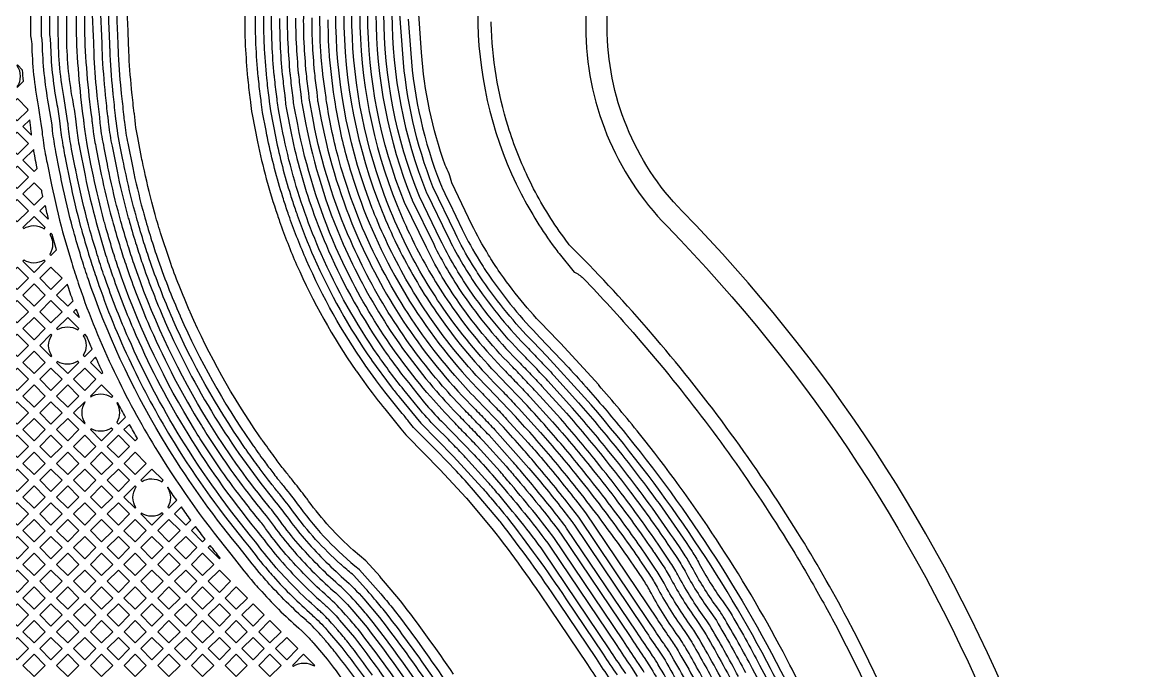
# Model space of a CAD drawing. Extents: x 726 to 4465, y 139 to 737.
# Drawn here: x 3905.2 to 3915.77, y 387.14 to 393.29 of the extents above; entities that cross this region are included whole.
import ezdxf

# ---------------------------------------------------------------- set-up
doc = ezdxf.new("R2010")
doc.units = 0
doc.layers.add('bak_bak_ttr1-bcq6716', color=11, linetype='Continuous')
doc.layers.add('bak_outline', color=11, linetype='Continuous')

msp = doc.modelspace()

# ---------------------------------------------------------------- linework, layer by layer
at = {"layer": 'bak_bak_ttr1-bcq6716'}
for p, q in [((3905.269, 392.365), (3905.205, 392.302)), ((3905.205, 392.302), (3905.287, 392.22)), ((3905.307, 392.084), (3905.205, 391.982)), ((3905.415, 391.552), (3905.365, 391.503)), ((3905.365, 391.503), (3905.446, 391.422)), ((3905.627, 390.805), (3905.525, 390.703)), ((3905.71, 390.568), (3905.685, 390.544)), ((3905.685, 390.544), (3905.74, 390.489)), ((3905.895, 390.114), (3905.845, 390.064)), ((3906.215, 389.475), (3906.164, 389.425)), ((3908.594, 388.03), (3908.595, 388.03))]:
    msp.add_line(p, q, dxfattribs=at)
for points in [[(3897.355, 342.02), (3897.355, 363.551, -0.202307), (3901.857, 374.221, 0.202316), (3902.371, 375.441), (3902.371, 380.941, 0.202311), (3901.857, 382.161, -0.202307), (3897.355, 392.831), (3897.355, 423.84, -0.414216), (3898.151, 424.636), (3909.751, 424.636, -0.414216), (3910.548, 423.84), (3910.548, 393.246, 0.196007), (3911.319, 391.356, -0.196002), (3915.564, 380.941), (3915.564, 375.441, -0.196002), (3911.319, 365.026, 0.196006), (3910.548, 363.136), (3910.548, 342.02, -0.414217), (3909.751, 341.223), (3898.151, 341.223, -0.414217)], [(3905.147, 392.882, -0.154933), (3905.179, 392.78, -0.151782), (3905.148, 392.679), (3905.152, 392.675), (3905.211, 392.735, -0.006988), (3905.2, 392.839), (3905.152, 392.887)], [(3905.046, 392.462), (3905.151, 392.356), (3905.254, 392.458, 0.001003), (3905.252, 392.467), (3905.152, 392.568)], [(3905.205, 391.663), (3905.311, 391.557), (3905.395, 391.64, -0.001896), (3905.383, 391.697), (3905.311, 391.769)], [(3905.205, 391.343), (3905.214, 391.334, -0.142832), (3905.309, 391.362, -0.147303), (3905.407, 391.333), (3905.417, 391.343), (3905.311, 391.449)], [(3905.459, 391.089), (3905.471, 391.077), (3905.525, 391.131, -0.003038), (3905.499, 391.222), (3905.483, 391.277), (3905.471, 391.289), (3905.46, 391.278, -0.139396), (3905.487, 391.184, -0.142831)], [(3905.205, 391.023), (3905.311, 390.917), (3905.417, 391.023), (3905.405, 391.035, -0.143883), (3905.309, 391.007, -0.139392), (3905.216, 391.033)], [(3905.525, 390.384), (3905.534, 390.375, -0.138337), (3905.626, 390.401, -0.147839), (3905.725, 390.372), (3905.737, 390.384), (3905.631, 390.49)], [(3905.365, 390.224), (3905.471, 390.118), (3905.478, 390.125, -0.147835), (3905.449, 390.224, -0.148364), (3905.479, 390.322), (3905.471, 390.33)], [(3905.778, 390.317, -0.138866), (3905.804, 390.224, -0.138336), (3905.778, 390.131), (3905.791, 390.118), (3905.862, 390.189, -0.004358), (3905.811, 390.309), (3905.791, 390.33)], [(3905.525, 390.064), (3905.631, 389.958), (3905.737, 390.064), (3905.725, 390.076, -0.148355), (3905.626, 390.046, -0.138865), (3905.533, 390.072)], [(3905.845, 389.744), (3905.851, 389.738, -0.138065), (3905.944, 389.764, -0.152563), (3906.045, 389.733), (3906.057, 389.744), (3905.951, 389.85)], [(3905.685, 389.584), (3905.791, 389.479), (3905.797, 389.485, -0.152569), (3905.766, 389.586, -0.148623), (3905.796, 389.685), (3905.791, 389.69)], [(3905.845, 389.425), (3905.951, 389.319), (3906.057, 389.425), (3906.043, 389.439, -0.148629), (3905.944, 389.409, -0.134091), (3905.853, 389.433)], [(3906.324, 388.945), (3906.336, 388.933, -0.134633), (3906.427, 388.958, -0.142032), (3906.522, 388.931), (3906.536, 388.945), (3906.536, 388.945), (3906.43, 389.051)], [(3906.164, 388.785), (3906.27, 388.679), (3906.277, 388.685, -0.142038), (3906.249, 388.78, -0.152039), (3906.28, 388.881), (3906.27, 388.891)], [(3906.576, 388.877, -0.144675), (3906.605, 388.78, -0.134621), (3906.58, 388.69), (3906.59, 388.679), (3906.665, 388.754, -0.004311), (3906.579, 388.88)], [(3906.324, 388.625), (3906.43, 388.519), (3906.536, 388.625), (3906.528, 388.634, -0.152049), (3906.427, 388.603, -0.144673), (3906.33, 388.631)], [(3906.644, 388.625), (3906.75, 388.519), (3906.798, 388.567, -0.004297), (3906.709, 388.691)], [(3906.804, 388.466), (3906.91, 388.36), (3906.935, 388.385, -0.004281), (3906.844, 388.506)], [(3906.964, 388.306), (3907.07, 388.2), (3907.077, 388.207, -0.004267), (3906.983, 388.325)], [(3907.763, 387.187), (3907.772, 387.178, -0.15178), (3907.873, 387.209, -0.144147), (3907.969, 387.181), (3907.975, 387.187), (3907.869, 387.293)]]:
    msp.add_lwpolyline(points, format="xyb", close=True, dxfattribs=at)
for points in [[(3908.524, 387.093, 0.007778), (3908.292, 387.404, 0.003255), (3908.195, 387.52), (3908.148, 387.574, 0.024669), (3908.036, 387.69, 0.006658), (3908.004, 387.719, -0.026197), (3908.002, 387.722, -0.021278), (3907.999, 387.724, -0.034252), (3907.586, 388.141, -0.01897), (3907.413, 388.359, -0.035709), (3906.704, 389.345, -0.034734), (3906.207, 390.293, -0.01862), (3905.998, 390.821, -0.002762), (3905.971, 390.899, -0.007345), (3905.911, 391.085, -0.008104), (3905.841, 391.319), (3905.827, 391.371, -0.015324), (3905.72, 391.821, -0.003155), (3905.701, 391.915), (3905.667, 392.089, -0.017792), (3905.639, 392.281, -0.004839), (3905.633, 392.332, -0.021147), (3905.633, 392.335, -0.016261), (3905.632, 392.337), (3905.599, 392.548, -0.046052), (3905.541, 393.171), (3905.541, 420.528, -0.210791)], [(3905.618, 420.528), (3905.618, 393.171, 0.046082), (3905.674, 392.561, -0.012639), (3905.704, 392.376), (3905.714, 392.289, 0.017789), (3905.742, 392.103), (3905.795, 391.837, 0.015338), (3905.901, 391.391), (3905.983, 391.107, 0.007354), (3906.043, 390.924, 0.002767), (3906.07, 390.846, 0.018708), (3906.278, 390.321, 0.034646), (3906.769, 389.385, 0.035804), (3907.474, 388.405, 0.019054), (3907.644, 388.191, 0.034243), (3908.05, 387.781, -0.027412), (3908.053, 387.778, -0.022414), (3908.055, 387.776, -0.00669), (3908.089, 387.746, -0.024606), (3908.205, 387.625, -0.013011), (3908.211, 387.617), (3908.352, 387.451, -0.007769), (3908.585, 387.138, -0.018301), (3908.587, 387.136), (3908.829, 386.79)], [(3909.521, 420.518), (3909.523, 393.279, 0.113212), (3909.935, 391.663, 0.040208), (3910.251, 391.154, 0.004947), (3910.295, 391.096), (3910.436, 390.921, -0.095557), (3910.524, 390.862, -0.012434), (3911.027, 390.312), (3911.297, 389.992, -0.033123), (3912.453, 388.379, -0.007194), (3912.658, 388.037, -0.009619), (3912.917, 387.571), (3913.121, 387.172), (3913.219, 386.968)], [(3908.892, 386.833, 0.016261), (3908.411, 387.499, 0.003329), (3908.311, 387.619), (3908.268, 387.668, 0.03355), (3908.1, 387.838, -0.034242), (3907.702, 388.241, -0.02007), (3907.527, 388.462, 0.008119), (3907.453, 388.56, -0.006581), (3907.31, 388.739, -0.023898), (3906.887, 389.339, -0.003351), (3906.834, 389.425, -0.053186), (3906.142, 390.872, -0.002767), (3906.115, 390.948, -0.007373), (3906.056, 391.13, -0.008118), (3905.988, 391.361, -0.002616), (3905.974, 391.411, -0.014653), (3905.874, 391.833, -0.003821), (3905.851, 391.944), (3905.815, 392.132, -0.016354), (3905.79, 392.299, -0.004904), (3905.785, 392.347, -0.026065), (3905.784, 392.351, -0.021544), (3905.784, 392.354, 0.004053), (3905.783, 392.358, -0.027279), (3905.783, 392.362), (3905.782, 392.369, -0.027384), (3905.712, 393.234), (3905.712, 420.356, -0.119772)], [(3905.788, 420.356), (3905.788, 393.234, 0.027339), (3905.858, 392.379, -0.019798), (3905.858, 392.376, -0.056412), (3905.859, 392.368, -0.003903), (3905.86, 392.363, -0.03021), (3905.86, 392.359, -0.025473), (3905.86, 392.355, 0.004959), (3905.866, 392.307, 0.00261), (3905.869, 392.282, 0.002791), (3905.873, 392.252, 0.01635), (3905.9, 392.092), (3905.948, 391.848, 0.014652), (3906.048, 391.431, 0.002628), (3906.062, 391.381, 0.008131), (3906.129, 391.153, 0.007381), (3906.188, 390.973, 0.002775), (3906.214, 390.897, 0.018662), (3906.417, 390.383, 0.034693), (3906.899, 389.464, 0.003344), (3906.951, 389.38, 0.023891), (3907.37, 388.785, 0.006622), (3907.513, 388.607, -0.008162), (3907.589, 388.506, 0.020072), (3907.76, 388.29, 0.034245), (3908.151, 387.895, -0.033515), (3908.326, 387.718), (3908.471, 387.546, -0.016268), (3908.955, 386.875)], [(3905.278, 395.516), (3905.278, 393.17, 0.05776), (3905.282, 393.138, -0.055372), (3905.288, 393.091, 0.040598), (3905.349, 392.5, -0.012756), (3905.376, 392.33), (3905.386, 392.251, 0.017673), (3905.417, 392.043, 0.00364), (3905.434, 391.957), (3905.476, 391.749, 0.014673), (3905.582, 391.303), (3905.668, 391.009, 0.007312), (3905.73, 390.817, 0.002763), (3905.757, 390.737, 0.029611), (3906.095, 389.927, 0.025643), (3906.488, 389.211, 0.035514), (3907.214, 388.2, 0.018409), (3907.394, 387.975, 0.005194), (3907.449, 387.912, 0.02916), (3907.824, 387.539, -0.023811), (3907.828, 387.536, 0.005971), (3907.833, 387.531, -0.015747), (3907.835, 387.529, -0.006702), (3907.862, 387.504, -0.024466), (3907.955, 387.408, -0.013884), (3907.957, 387.406, -0.029506), (3907.961, 387.401, 0.003767), (3907.963, 387.398, -0.018347), (3907.966, 387.396), (3908.092, 387.245, -0.007622), (3908.316, 386.947, -0.013354)], [(3908.401, 387.004, 0.00774), (3908.172, 387.309, 0.003184), (3908.079, 387.421), (3908.033, 387.474, 0.03132), (3907.903, 387.605, -0.008361), (3907.898, 387.609, -0.020855), (3907.896, 387.612, -0.029478), (3907.525, 387.98, -0.005216), (3907.471, 388.042, -0.018663), (3907.293, 388.265, -0.035569), (3906.574, 389.265, -0.053209), (3905.854, 390.771, -0.002767), (3905.826, 390.85, -0.007316), (3905.765, 391.04, -0.008061), (3905.695, 391.278, -0.002604), (3905.68, 391.331, -0.014658), (3905.575, 391.77, -0.003799), (3905.552, 391.885), (3905.518, 392.062, -0.017725), (3905.487, 392.263, -0.004154), (3905.482, 392.309, -0.029256), (3905.482, 392.314, -0.014481), (3905.481, 392.316, -0.025535), (3905.481, 392.319), (3905.449, 392.519, -0.040642), (3905.39, 393.094, 0.053824), (3905.381, 393.162, -0.060647), (3905.38, 393.171), (3905.38, 395.457, -0.176164)], [(3905.456, 395.441), (3905.456, 393.175, -0.050911), (3905.466, 393.095, 0.040644), (3905.524, 392.533, -0.012646), (3905.553, 392.356), (3905.563, 392.272, 0.017765), (3905.593, 392.075, 0.003681), (3905.609, 391.991), (3905.65, 391.786, 0.014661), (3905.753, 391.351, 0.002602), (3905.768, 391.298, 0.008078), (3905.838, 391.062, 0.007331), (3905.899, 390.875, 0.002769), (3905.926, 390.795, 0.029616), (3906.255, 390.005, 0.025668), (3906.639, 389.304, 0.035661), (3907.354, 388.311, 0.018748), (3907.529, 388.091, 0.005223), (3907.582, 388.031, 0.029636), (3907.949, 387.667, -0.036064), (3907.953, 387.663), (3907.954, 387.662, -0.031239), (3908.09, 387.524, -0.018542), (3908.092, 387.522, -0.026978), (3908.095, 387.519, 0.008174), (3908.097, 387.516), (3908.232, 387.356, -0.007749), (3908.462, 387.048, -0.013836)], [(3909.018, 386.918, 0.016309), (3908.53, 387.594, 0.003388), (3908.427, 387.718), (3908.384, 387.768, 0.033574), (3908.201, 387.953, -0.034212), (3907.818, 388.34, -0.020095), (3907.65, 388.552, 0.015839), (3907.514, 388.727, -0.031649), (3906.963, 389.505, -0.053176), (3906.286, 390.922, -0.002764), (3906.26, 390.997, -0.007381), (3906.202, 391.175, -0.008163), (3906.135, 391.402, -0.00261), (3906.121, 391.451, -0.014651), (3906.023, 391.864, -0.003827), (3906.001, 391.973), (3905.977, 392.099, -0.022779), (3905.941, 392.317, -0.007952), (3905.934, 392.391, -0.007031), (3905.91, 392.594, -0.003713), (3905.907, 392.63, -0.012799), (3905.88, 393), (3905.874, 393.177, -0.014308), (3905.865, 393.45)], [(3905.941, 393.45, 0.014348), (3905.95, 393.181, -0.014279), (3905.951, 393.179, 0.004786), (3905.955, 393.043, 0.00265), (3905.955, 393.028), (3905.956, 393.003, 0.014055), (3905.986, 392.601, 0.007056), (3906.009, 392.4, -0.013358), (3906.01, 392.399, 0.00806), (3906.017, 392.325, 0.022788), (3906.051, 392.115), (3906.098, 391.879, 0.014648), (3906.195, 391.471, 0.002627), (3906.209, 391.422, 0.008171), (3906.275, 391.198, 0.007387), (3906.332, 391.022, 0.002771), (3906.358, 390.947, 0.018632), (3906.556, 390.445, 0.034713), (3907.028, 389.545, 0.031633), (3907.573, 388.775, -0.015801), (3907.712, 388.597, 0.020083), (3907.876, 388.39, 0.034219), (3908.251, 388.01, -0.033533), (3908.441, 387.818), (3908.59, 387.641, -0.016319), (3909.082, 386.96)], [(3909.145, 387.003, 0.016349), (3908.65, 387.689, 0.003449), (3908.543, 387.817, 0.003067), (3908.461, 387.913, -0.018593), (3908.459, 387.915, -0.02066), (3908.457, 387.917), (3908.346, 388.041, -0.011005), (3908.238, 388.132, -0.002928), (3908.22, 388.148, -0.052068), (3907.773, 388.642, 0.013091), (3907.642, 388.812, -0.003993), (3907.57, 388.902, -0.004945), (3907.526, 388.958, -0.005063), (3907.447, 389.064, -0.00675), (3907.333, 389.222, -0.028709), (3907.33, 389.226, -0.008672), (3907.302, 389.266, -0.04769), (3906.628, 390.471, -0.025912), (3906.627, 390.475, -0.021382), (3906.404, 391.047, -0.007414), (3906.347, 391.221, -0.008156), (3906.282, 391.443, -0.002626), (3906.269, 391.49, -0.014677), (3906.173, 391.896, -0.003809), (3906.151, 392.002), (3906.126, 392.13, -0.031052), (3906.085, 392.408, -0.007168), (3906.062, 392.61, -0.003769), (3906.059, 392.644, -0.01366), (3906.032, 393.031, -0.002845), (3906.031, 393.046, -0.004885), (3906.027, 393.184, -0.014458), (3906.017, 393.451)], [(3906.093, 393.451, 0.014599), (3906.103, 393.186, 0.00494), (3906.107, 393.048, 0.002889), (3906.108, 393.033, 0.013673), (3906.135, 392.651, 0.003807), (3906.138, 392.617, 0.007193), (3906.161, 392.417, -0.013714), (3906.161, 392.415, 0.008443), (3906.168, 392.343, 0.023013), (3906.201, 392.144), (3906.247, 391.911, 0.014676), (3906.342, 391.51, 0.002648), (3906.355, 391.463, 0.008154), (3906.42, 391.243, 0.007428), (3906.476, 391.071, 0.021638), (3906.697, 390.505, -0.025768), (3906.698, 390.501, 0.0477), (3907.365, 389.308, 0.008379), (3907.391, 389.271, -0.032493), (3907.394, 389.268, 0.006831), (3907.508, 389.109, 0.005077), (3907.587, 389.004, 0.00496), (3907.63, 388.949, 0.004001), (3907.701, 388.86, -0.013085), (3907.835, 388.687, 0.065141), (3908.396, 388.099, -0.041492), (3908.4, 388.095), (3908.601, 387.866, -0.003459), (3908.709, 387.737, -0.009737), (3908.71, 387.736, -0.016359), (3909.208, 387.046)], [(3908.595, 388.03), (3908.46, 388.178), (3908.34, 388.28, -0.052135), (3907.917, 388.747, 0.002988), (3907.887, 388.787, 0.010153), (3907.78, 388.924, -0.004011), (3907.71, 389.012, -0.004987), (3907.667, 389.066, -0.005088), (3907.59, 389.169, -0.006838), (3907.477, 389.326, 0.017764), (3907.471, 389.334), (3907.448, 389.367, -0.047548), (3906.793, 390.539, 0.013576), (3906.79, 390.546, -0.009565), (3906.687, 390.793, -0.009133), (3906.598, 391.032), (3906.511, 391.295, -0.007365), (3906.453, 391.491), (3906.441, 391.537, -0.014686), (3906.347, 391.932, -0.002876), (3906.331, 392.01), (3906.301, 392.165, -0.031343), (3906.263, 392.424, 0.011827), (3906.262, 392.43, -0.0072), (3906.239, 392.627), (3906.236, 392.66), (3906.236, 392.661, -0.012824), (3906.21, 393.015), (3906.205, 393.195, -0.014448), (3906.195, 393.451)], [(3907.31, 393.351, 0.011385), (3907.315, 393.086), (3907.316, 393.068, 0.013076), (3907.338, 392.765, 0.005351), (3907.34, 392.744, 0.00813), (3907.362, 392.556, 0.006716), (3907.363, 392.553, -0.016665), (3907.365, 392.53, 0.030437), (3907.38, 392.417), (3907.431, 392.157, 0.030977), (3907.62, 391.463, 0.00285), (3907.641, 391.401, 0.018737), (3907.803, 390.991, 0.04827), (3908.365, 389.987), (3908.366, 389.986, 0.012715), (3908.37, 389.98), (3908.48, 389.828, 0.01242), (3908.639, 389.623), (3908.792, 389.432, 0.035317), (3908.855, 389.359), (3909.163, 389.048), (3909.411, 388.778), (3909.411, 388.778, 0.008902), (3909.414, 388.774), (3909.657, 388.487, -0.016628), (3910.211, 387.72), (3910.564, 387.196, 0.012958), (3910.698, 386.996, 0.016629)], [(3910.782, 387.054, -0.013073), (3910.649, 387.252), (3910.295, 387.778, 0.016633), (3909.737, 388.55, -0.023608), (3909.735, 388.553, -0.020841), (3909.733, 388.555), (3909.482, 388.851, 0.005173), (3909.32, 389.031), (3909.136, 389.222), (3908.927, 389.431, -0.035303), (3908.874, 389.493, 0.009815), (3908.806, 389.579), (3908.64, 389.785, -0.006381), (3908.561, 389.889, -0.007351), (3908.461, 390.029), (3908.451, 390.043, -0.048394), (3907.897, 391.032, -0.01875), (3907.737, 391.436, -0.002852), (3907.716, 391.496, -0.007495), (3907.672, 391.633, -0.024681), (3907.53, 392.178, -0.00383), (3907.513, 392.265), (3907.48, 392.436, -0.030453), (3907.467, 392.537, 0.017409), (3907.463, 392.568, -0.008225), (3907.441, 392.754, -0.005542), (3907.439, 392.775, -0.013621), (3907.417, 393.085, -0.019744), (3907.417, 393.088, -0.011617), (3907.412, 393.353, 0.020367)], [(3907.488, 393.354, 0.011673), (3907.493, 393.091, -0.020629), (3907.493, 393.088, 0.002837), (3907.494, 393.077, 0.014012), (3907.517, 392.762, 0.008286), (3907.539, 392.577, -0.011887), (3907.539, 392.575, -0.015902), (3907.543, 392.542, 0.03037), (3907.555, 392.451), (3907.605, 392.193, 0.024678), (3907.744, 391.655, 0.007511), (3907.788, 391.521, 0.002854), (3907.809, 391.461, 0.018756), (3907.966, 391.062, 0.048382), (3908.513, 390.087, -0.021344), (3908.515, 390.084), (3908.701, 389.831, 0.005308), (3908.777, 389.736), (3908.981, 389.485), (3909.292, 389.171), (3909.561, 388.877, -0.003192), (3909.659, 388.763, -0.017009), (3909.661, 388.761, -0.03292), (3909.664, 388.757, -0.003099), (3909.771, 388.629), (3909.798, 388.596, -0.016633), (3910.359, 387.82), (3910.713, 387.293, 0.013093), (3910.844, 387.098)], [(3910.928, 387.11), (3910.907, 387.141, -0.013318), (3910.777, 387.335), (3910.15, 388.266, 0.012576), (3909.932, 388.552, 0.006086), (3909.721, 388.808, -0.014647), (3909.719, 388.81, -0.021752), (3909.717, 388.812, 0.003187), (3909.619, 388.927), (3909.406, 389.162, 0.003258), (3909.299, 389.274, -0.004505), (3909.244, 389.331), (3909.124, 389.45, -0.02559), (3908.959, 389.633), (3908.836, 389.784, -0.018286), (3908.585, 390.117), (3908.576, 390.13, -0.048396), (3908.036, 391.093, -0.018746), (3907.881, 391.486, -0.037645), (3907.663, 392.293), (3907.63, 392.466, -0.030523), (3907.619, 392.548, 0.016504), (3907.615, 392.587, -0.008306), (3907.593, 392.77, -0.005968), (3907.591, 392.789, -0.013167), (3907.57, 393.081, -0.002962), (3907.57, 393.091, -0.010615), (3907.57, 393.093, -0.012538), (3907.565, 393.371)], [(3907.641, 393.328, 0.0107), (3907.646, 393.094, 0.002937), (3907.646, 393.084, 0.013216), (3907.667, 392.795, 0.006208), (3907.669, 392.778, 0.008314), (3907.69, 392.597, -0.016366), (3907.695, 392.553, 0.03046), (3907.704, 392.48), (3907.754, 392.224, 0.033792), (3907.953, 391.511, 0.018752), (3908.106, 391.124, 0.048371), (3908.638, 390.174), (3908.647, 390.161, 0.018297), (3908.896, 389.832), (3909.018, 389.681, 0.02559), (3909.178, 389.504), (3909.487, 389.187, -0.005318), (3909.658, 388.998, -0.01959), (3909.659, 388.996, -0.01997), (3909.661, 388.994), (3909.779, 388.858, -0.006087), (3909.991, 388.6, -0.012643), (3910.213, 388.309), (3910.841, 387.376, 0.01345), (3910.971, 387.183, 0.003927), (3910.974, 387.178, -0.013561), (3910.975, 387.177, -0.050169), (3910.979, 387.17, -0.017876), (3910.981, 387.168), (3911.037, 387.081, -0.009387)], [(3911.103, 387.119, 0.016162), (3911.055, 387.195), (3911.033, 387.227, -0.013591), (3910.905, 387.419), (3910.244, 388.4, 0.007873), (3910.073, 388.621, 0.006716), (3909.837, 388.907, -0.015201), (3909.836, 388.909, -0.025778), (3909.833, 388.911, 0.003178), (3909.734, 389.027), (3909.517, 389.267, 0.003306), (3909.408, 389.381, -0.009743), (3909.293, 389.501, -0.014619), (3909.074, 389.739, -0.075782), (3908.176, 391.155, -0.055888), (3907.813, 392.322), (3907.78, 392.494, -0.032729), (3907.771, 392.563, 0.019762), (3907.767, 392.598, -0.00875), (3907.745, 392.786, -0.00674), (3907.743, 392.803, -0.013256), (3907.723, 393.088, -0.003346), (3907.722, 393.099, -0.012577), (3907.717, 393.37)], [(3907.793, 393.331, 0.010763), (3907.798, 393.102, 0.00354), (3907.799, 393.092, 0.013321), (3907.819, 392.809, 0.007034), (3907.821, 392.794, 0.00875), (3907.843, 392.609, -0.019699), (3907.847, 392.567, 0.032563), (3907.854, 392.509), (3907.887, 392.337, 0.055901), (3908.246, 391.186, 0.075775), (3909.131, 389.789, 0.014694), (3909.348, 389.553, 0.009826), (3909.462, 389.435, -0.003311), (3909.573, 389.319), (3909.791, 389.077, -0.003177), (3909.891, 388.961, -0.016114), (3909.893, 388.959, -0.02684), (3909.896, 388.956, -0.006722), (3910.133, 388.668, -0.007886), (3910.306, 388.445, -0.01521), (3910.307, 388.443), (3910.969, 387.46, 0.01374), (3911.096, 387.269, 0.007121), (3911.1, 387.264, -0.017451), (3911.102, 387.262), (3911.169, 387.157, -0.009384), (3911.391, 386.76)], [(3911.515, 386.686, 0.011841), (3911.236, 387.193, -0.027485), (3911.234, 387.196, 0.015999), (3911.182, 387.279), (3911.158, 387.314, -0.013792), (3911.033, 387.502, -0.014095), (3911.031, 387.503), (3910.366, 388.491, 0.005649), (3910.242, 388.653, 0.008279), (3909.949, 389.01, 0.003178), (3909.848, 389.127), (3909.629, 389.371, 0.003394), (3909.515, 389.49, 0.00335), (3909.402, 389.607, -0.014649), (3909.189, 389.839, -0.075789), (3908.316, 391.217, -0.055871), (3907.962, 392.351), (3907.923, 392.572, 0.019528), (3907.918, 392.619, -0.008753), (3907.896, 392.802, -0.018154), (3907.896, 392.804, -0.006447), (3907.895, 392.816, -0.009497), (3907.895, 392.817, -0.013223), (3907.875, 393.094, -0.049975), (3907.875, 393.102, -0.023219), (3907.874, 393.105, -0.012591), (3907.87, 393.37)], [(3907.946, 393.334, 0.010901), (3907.951, 393.109, -0.028673), (3907.95, 393.104, -0.004213), (3907.951, 393.102, -0.019778), (3907.951, 393.099, 0.013281), (3907.971, 392.825, -0.012715), (3907.971, 392.823, -0.015713), (3907.971, 392.821, 0.007001), (3907.972, 392.81, -0.01573), (3907.972, 392.808, 0.008692), (3907.994, 392.629, -0.019391), (3907.999, 392.577, 0.032613), (3908.004, 392.538), (3908.037, 392.366, 0.055886), (3908.385, 391.248, 0.090453), (3909.457, 389.66, -0.003344), (3909.571, 389.543, -0.003384), (3909.685, 389.423), (3910.008, 389.06, -0.008286), (3910.302, 388.7, -0.005666), (3910.428, 388.537, -0.012821), (3910.429, 388.535, -0.01186), (3910.434, 388.528), (3911.097, 387.543, 0.013849), (3911.22, 387.358, -0.024302), (3911.222, 387.355, -0.005572), (3911.225, 387.352, -0.020723), (3911.226, 387.35), (3911.3, 387.235, -0.011924), (3911.583, 386.721, -0.007244)], [(3911.651, 386.756, 0.011932), (3911.366, 387.273, 0.019511), (3911.296, 387.384, 0.002904), (3911.285, 387.399, -0.025522), (3911.283, 387.402, -0.013951), (3911.16, 387.585), (3910.483, 388.593), (3910.412, 388.683, 0.00973), (3910.065, 389.109, 0.003737), (3909.945, 389.249, 0.005399), (3909.766, 389.447), (3909.511, 389.714, -0.014647), (3909.304, 389.939, -0.093686), (3908.318, 391.626, -0.019823), (3908.196, 392.017, -0.029215), (3908.088, 392.541, -0.003803), (3908.076, 392.619, -0.009515), (3908.053, 392.797, -0.023311), (3908.053, 392.8, -0.032854), (3908.052, 392.805), (3908.036, 392.958, -0.009292), (3908.026, 393.147), (3908.022, 393.366)], [(3908.099, 393.315), (3908.102, 393.15, 0.009262), (3908.112, 392.964), (3908.151, 392.63, 0.003835), (3908.163, 392.552, 0.02925), (3908.27, 392.037, 0.019816), (3908.39, 391.651, 0.108385), (3909.566, 389.767, -0.003336), (3909.681, 389.648, -0.003385), (3909.796, 389.526), (3910.002, 389.299, -0.003745), (3910.124, 389.159, -0.00973), (3910.472, 388.73), (3910.545, 388.636), (3911.225, 387.626, 0.013722), (3911.343, 387.45, -0.027685), (3911.345, 387.446, -0.00344), (3911.359, 387.427, -0.019493), (3911.432, 387.311, -0.011928), (3911.719, 386.791, -0.00742)], [(3911.727, 386.939, 0.009411), (3911.498, 387.35, 0.022777), (3911.407, 387.491, -0.031345), (3911.157, 387.895, 0.023858), (3911.089, 388.007), (3911, 388.139, 0.01139), (3910.667, 388.602, 0.007151), (3910.448, 388.885, -0.015455), (3910.447, 388.887, -0.026753), (3910.444, 388.89), (3910.41, 388.933, 0.010866), (3910.06, 389.349, 0.005408), (3909.879, 389.55), (3909.621, 389.821, -0.042932), (3909.068, 390.492, -0.037403), (3908.686, 391.148, -0.017295), (3908.543, 391.469, -0.00399), (3908.514, 391.543, -0.004902), (3908.487, 391.614, -0.088455), (3908.175, 393.368)], [(3908.251, 393.368, 0.096172), (3908.614, 391.497, 0.017311), (3908.755, 391.181, 0.004433), (3908.787, 391.117, 0.033822), (3909.131, 390.536, 0.04295), (3909.676, 389.873, -0.003312), (3909.791, 389.754, -0.003399), (3909.908, 389.63), (3910.117, 389.399, -0.010871), (3910.469, 388.981), (3910.508, 388.932, -0.007152), (3910.728, 388.648, -0.011425), (3911.064, 388.181, 0.004827), (3911.068, 388.174, -0.026508), (3911.071, 388.171), (3911.152, 388.05, -0.02393), (3911.224, 387.93, 0.031335), (3911.469, 387.535, -0.022801), (3911.564, 387.388, -0.009405), (3911.794, 386.975)], [(3911.922, 386.897, 0.013024), (3911.602, 387.474, 0.020935), (3911.563, 387.535), (3911.533, 387.578, -0.031478), (3911.291, 387.967, 0.02382), (3911.216, 388.092), (3911.128, 388.223, 0.011436), (3910.789, 388.694, 0.007228), (3910.565, 388.983, -0.02697), (3910.562, 388.986), (3910.529, 389.028, 0.010874), (3910.174, 389.45, 0.005424), (3909.99, 389.653), (3909.73, 389.927, -0.042924), (3909.193, 390.579, -0.037405), (3908.823, 391.215, -0.021255), (3908.656, 391.598, -0.004907), (3908.631, 391.666, -0.08851), (3908.327, 393.369)], [(3908.403, 393.369, 0.096194), (3908.756, 391.554, 0.017308), (3908.892, 391.248, 0.004486), (3908.923, 391.186, 0.033806), (3909.256, 390.622, 0.042936), (3909.785, 389.98, -0.003318), (3909.901, 389.859, -0.003409), (3910.02, 389.733), (3910.231, 389.5, -0.010877), (3910.589, 389.076), (3910.622, 389.034, -0.007304), (3910.85, 388.74, -0.011444), (3911.191, 388.266, -0.011582), (3911.192, 388.265, 0.008008), (3911.196, 388.258), (3911.28, 388.134, -0.023864), (3911.359, 388.003, 0.031462), (3911.595, 387.622), (3911.668, 387.513, -0.013021), (3911.989, 386.932, -0.007421)], [(3911.996, 387.082, 0.010975), (3911.721, 387.573, 0.015066), (3911.698, 387.609), (3911.657, 387.666, -0.032175), (3911.421, 388.047, 0.022479), (3911.343, 388.177), (3911.255, 388.308, 0.011483), (3910.911, 388.786, 0.007295), (3910.682, 389.081), (3910.648, 389.124, 0.010344), (3910.307, 389.53), (3910.077, 389.785, 0.003418), (3909.957, 389.912, 0.00332), (3909.839, 390.034, -0.042943), (3909.319, 390.666, -0.037617), (3909.035, 391.153), (3908.826, 391.583, -0.096197), (3908.479, 393.369)], [(3908.556, 393.369, 0.096185), (3908.897, 391.612, 0.016484), (3908.9, 391.605), (3909.104, 391.186, 0.037632), (3909.382, 390.709, 0.042947), (3909.894, 390.087, -0.003321), (3910.012, 389.964, -0.003408), (3910.132, 389.837), (3910.364, 389.58, -0.010346), (3910.708, 389.171), (3910.741, 389.129, -0.007299), (3910.972, 388.832, -0.011479), (3911.318, 388.351, -0.023349), (3911.319, 388.348, -0.021856), (3911.321, 388.345), (3911.406, 388.219, -0.023047), (3911.49, 388.08, 0.031927), (3911.719, 387.71), (3911.787, 387.612, -0.010979), (3912.064, 387.118)], [(3912.192, 387.037), (3912.131, 387.154, 0.010998), (3911.852, 387.652, 0.015525), (3911.822, 387.697), (3911.782, 387.754, -0.031937), (3911.557, 388.116, 0.020112), (3911.492, 388.228, 0.015338), (3911.033, 388.878, 0.007296), (3910.801, 389.177), (3910.767, 389.219, 0.010348), (3910.421, 389.63), (3910.189, 389.888, 0.00343), (3910.067, 390.017, 0.003316), (3909.948, 390.141, -0.04295), (3909.445, 390.752, -0.037708), (3909.17, 391.225), (3908.968, 391.64, -0.096206), (3908.632, 393.369)], [(3908.708, 393.369, 0.095971), (3909.037, 391.673, -0.031476), (3909.039, 391.669), (3909.238, 391.259, 0.037713), (3909.508, 390.795, 0.042964), (3910.003, 390.194, -0.003317), (3910.123, 390.069, -0.003421), (3910.245, 389.94), (3910.479, 389.68, -0.010348), (3910.826, 389.267), (3910.86, 389.225, -0.0073), (3911.094, 388.924, -0.015352), (3911.556, 388.269, -0.020195), (3911.625, 388.152, 0.0319), (3911.844, 387.799), (3911.918, 387.691, -0.011004), (3912.198, 387.19), (3912.26, 387.072, -0.007421)], [(3912.385, 369.634, 0.117695), (3913.801, 375.566), (3913.801, 381.769, 0.044245), (3913.744, 382.404, -0.014921), (3913.712, 382.621, 0.032533), (3913.409, 384.255, 0.007053), (3913.316, 384.603, 0.003211), (3913.265, 384.779), (3913.253, 384.818, 0.026969), (3912.776, 386.151), (3912.695, 386.339, 0.007548), (3912.53, 386.7), (3912.502, 386.759, 0.008468), (3912.302, 387.157), (3912.266, 387.225, 0.058159), (3910.536, 389.731), (3910.178, 390.123), (3910.047, 390.258, -0.042096), (3909.571, 390.839, -0.012912), (3909.473, 390.99, -0.024796), (3909.307, 391.292), (3909.097, 391.73, -0.074633), (3908.81, 392.992), (3908.784, 393.369)], [(3908.862, 393.322), (3908.886, 392.997, 0.074575), (3909.168, 391.758, 0.006825), (3909.253, 391.578), (3909.375, 391.325, 0.024826), (3909.538, 391.029, 0.012905), (3909.633, 390.882, 0.042962), (3910.112, 390.3), (3910.383, 390.015, -0.005438), (3910.575, 389.802), (3910.593, 389.781, -0.010355), (3910.945, 389.363, -0.05775), (3912.57, 386.792)], [(3912.647, 386.869, 0.006751), (3912.486, 387.19), (3912.42, 387.315, 0.046615), (3911.059, 389.384), (3911.059, 389.384, 0.01139), (3910.67, 389.848), (3910.67, 389.849), (3910.307, 390.245), (3910.174, 390.383, -0.042084), (3909.717, 390.94, -0.012899), (3909.625, 391.083, -0.024826), (3909.467, 391.37), (3909.275, 391.769, 0.089193), (3909.212, 391.935, -0.065661), (3908.988, 393.005), (3908.962, 393.37)], [(3913.336, 387.017), (3913.235, 387.228, 0.005559), (3913.095, 387.505), (3913.029, 387.631, 0.016802), (3912.561, 388.446, 0.037765), (3911.215, 390.288), (3911.123, 390.396, 0.017743), (3910.391, 391.18, -0.006176), (3910.338, 391.251, -0.040224), (3910.036, 391.745), (3910.013, 391.792, -0.038131), (3909.811, 392.302, -0.069227), (3909.65, 393.282, 0.009075), (3909.649, 393.296, -0.005163)], [(3905.287, 392.22, -0.001704), (3905.285, 392.239, -0.004047), (3905.28, 392.287, -0.018997), (3905.279, 392.291), (3905.269, 392.365)], [(3905.205, 391.982), (3905.311, 391.876), (3905.34, 391.905), (3905.335, 391.937, -0.003638), (3905.317, 392.024), (3905.317, 392.024, -0.004932), (3905.307, 392.084)], [(3905.525, 390.703), (3905.631, 390.597), (3905.681, 390.647, -0.002008), (3905.661, 390.703), (3905.661, 390.703, -0.002749), (3905.633, 390.785, -0.000872), (3905.627, 390.805)], [(3905.845, 390.064), (3905.951, 389.958), (3905.962, 389.969, -0.005334), (3905.895, 390.114)], [(3906.103, 389.683), (3906.097, 389.677, -0.134099), (3906.121, 389.586, -0.138071), (3906.095, 389.494)], [(3906.095, 389.494), (3906.111, 389.478), (3906.177, 389.545, -0.004875), (3906.103, 389.683)], [(3906.164, 389.425), (3906.27, 389.319), (3906.292, 389.34, -0.004834), (3906.215, 389.475)], [(3909.293, 387.102, 0.01644), (3908.788, 387.801), (3908.594, 388.03)]]:
    msp.add_lwpolyline(points, format="xyb", dxfattribs=at)
for points in [[(3905.046, 392.142), (3905.152, 392.036), (3905.257, 392.142), (3905.151, 392.248)], [(3905.046, 391.822), (3905.151, 391.716), (3905.257, 391.822), (3905.152, 391.928)], [(3905.045, 391.503), (3905.151, 391.397), (3905.257, 391.503), (3905.151, 391.609)], [(3905.046, 390.863), (3905.151, 390.757), (3905.257, 390.863), (3905.152, 390.969)], [(3905.365, 390.863), (3905.471, 390.757), (3905.577, 390.863), (3905.471, 390.969)], [(3905.205, 390.703), (3905.311, 390.597), (3905.417, 390.703), (3905.311, 390.809)], [(3905.045, 390.544), (3905.151, 390.438), (3905.257, 390.544), (3905.151, 390.65)], [(3905.365, 390.544), (3905.471, 390.438), (3905.577, 390.544), (3905.471, 390.65)], [(3905.205, 390.384), (3905.311, 390.278), (3905.417, 390.384), (3905.311, 390.49)], [(3905.046, 390.224), (3905.152, 390.118), (3905.257, 390.224), (3905.151, 390.33)], [(3905.205, 390.064), (3905.311, 389.958), (3905.417, 390.064), (3905.311, 390.17)], [(3905.046, 389.904), (3905.151, 389.798), (3905.257, 389.904), (3905.152, 390.01)], [(3905.365, 389.904), (3905.471, 389.798), (3905.577, 389.904), (3905.471, 390.01)], [(3905.685, 389.904), (3905.791, 389.798), (3905.897, 389.904), (3905.791, 390.01)], [(3905.205, 389.744), (3905.311, 389.638), (3905.417, 389.744), (3905.311, 389.85)], [(3905.525, 389.744), (3905.631, 389.638), (3905.737, 389.744), (3905.631, 389.85)], [(3905.045, 389.584), (3905.151, 389.478), (3905.257, 389.584), (3905.151, 389.69)], [(3905.365, 389.584), (3905.471, 389.478), (3905.577, 389.584), (3905.471, 389.69)], [(3905.205, 389.425), (3905.311, 389.319), (3905.417, 389.425), (3905.311, 389.531)], [(3905.525, 389.425), (3905.631, 389.319), (3905.737, 389.425), (3905.631, 389.531)], [(3905.046, 389.265), (3905.152, 389.159), (3905.257, 389.265), (3905.151, 389.371)], [(3905.365, 389.265), (3905.471, 389.159), (3905.577, 389.265), (3905.471, 389.371)], [(3905.685, 389.265), (3905.791, 389.159), (3905.897, 389.265), (3905.791, 389.371)], [(3906.005, 389.265), (3906.111, 389.159), (3906.217, 389.265), (3906.111, 389.371)], [(3905.205, 389.105), (3905.311, 388.999), (3905.417, 389.105), (3905.311, 389.211)], [(3905.525, 389.105), (3905.631, 388.999), (3905.737, 389.105), (3905.631, 389.211)], [(3905.845, 389.105), (3905.951, 388.999), (3906.057, 389.105), (3905.951, 389.211)], [(3906.165, 389.105), (3906.27, 388.999), (3906.376, 389.105), (3906.27, 389.211)], [(3905.046, 388.945), (3905.151, 388.839), (3905.257, 388.945), (3905.152, 389.051)], [(3905.365, 388.945), (3905.471, 388.839), (3905.577, 388.945), (3905.471, 389.051)], [(3905.685, 388.945), (3905.791, 388.839), (3905.897, 388.945), (3905.791, 389.051)], [(3906.005, 388.945), (3906.111, 388.839), (3906.217, 388.945), (3906.111, 389.051)], [(3905.205, 388.785), (3905.311, 388.679), (3905.417, 388.785), (3905.311, 388.891)], [(3905.525, 388.785), (3905.631, 388.679), (3905.737, 388.785), (3905.631, 388.891)], [(3905.845, 388.785), (3905.951, 388.679), (3906.057, 388.785), (3905.951, 388.891)], [(3905.046, 388.625), (3905.152, 388.519), (3905.257, 388.625), (3905.151, 388.731)], [(3905.365, 388.625), (3905.471, 388.519), (3905.577, 388.625), (3905.471, 388.731)], [(3905.685, 388.625), (3905.791, 388.519), (3905.897, 388.625), (3905.791, 388.731)], [(3906.005, 388.625), (3906.111, 388.519), (3906.217, 388.625), (3906.111, 388.731)], [(3905.205, 388.466), (3905.311, 388.36), (3905.417, 388.465), (3905.311, 388.571)], [(3905.525, 388.465), (3905.631, 388.36), (3905.737, 388.466), (3905.631, 388.571)], [(3905.845, 388.466), (3905.951, 388.36), (3906.057, 388.465), (3905.951, 388.571)], [(3906.164, 388.465), (3906.27, 388.36), (3906.376, 388.466), (3906.27, 388.571)], [(3906.484, 388.466), (3906.59, 388.36), (3906.696, 388.466), (3906.59, 388.572)], [(3905.046, 388.306), (3905.152, 388.2), (3905.258, 388.306), (3905.152, 388.412)], [(3905.365, 388.306), (3905.471, 388.2), (3905.577, 388.306), (3905.471, 388.412)], [(3905.685, 388.306), (3905.791, 388.2), (3905.897, 388.306), (3905.791, 388.412)], [(3906.005, 388.306), (3906.111, 388.2), (3906.216, 388.306), (3906.111, 388.412)], [(3906.324, 388.306), (3906.43, 388.2), (3906.536, 388.306), (3906.43, 388.412)], [(3906.644, 388.306), (3906.75, 388.2), (3906.856, 388.306), (3906.75, 388.412)], [(3905.205, 388.146), (3905.311, 388.04), (3905.417, 388.146), (3905.311, 388.252)], [(3905.525, 388.146), (3905.631, 388.04), (3905.737, 388.146), (3905.631, 388.252)], [(3905.845, 388.146), (3905.951, 388.04), (3906.057, 388.146), (3905.951, 388.252)], [(3906.164, 388.146), (3906.27, 388.04), (3906.376, 388.146), (3906.27, 388.252)], [(3906.484, 388.146), (3906.59, 388.04), (3906.696, 388.146), (3906.59, 388.252)], [(3906.804, 388.146), (3906.91, 388.04), (3907.016, 388.146), (3906.91, 388.252)], [(3905.046, 387.986), (3905.152, 387.88), (3905.257, 387.986), (3905.152, 388.092)], [(3905.365, 387.986), (3905.471, 387.88), (3905.577, 387.986), (3905.471, 388.092)], [(3905.685, 387.986), (3905.791, 387.88), (3905.897, 387.986), (3905.791, 388.092)], [(3906.005, 387.986), (3906.111, 387.88), (3906.217, 387.986), (3906.111, 388.092)], [(3906.324, 387.986), (3906.43, 387.88), (3906.536, 387.986), (3906.43, 388.092)], [(3906.644, 387.986), (3906.75, 387.88), (3906.856, 387.986), (3906.75, 388.092)], [(3906.964, 387.986), (3907.07, 387.88), (3907.176, 387.986), (3907.07, 388.092)], [(3905.205, 387.826), (3905.311, 387.72), (3905.417, 387.826), (3905.311, 387.932)], [(3905.525, 387.826), (3905.631, 387.72), (3905.737, 387.826), (3905.631, 387.932)], [(3905.845, 387.826), (3905.951, 387.72), (3906.057, 387.826), (3905.951, 387.932)], [(3906.164, 387.826), (3906.27, 387.72), (3906.376, 387.826), (3906.27, 387.932)], [(3906.484, 387.826), (3906.59, 387.72), (3906.696, 387.826), (3906.59, 387.932)], [(3906.804, 387.826), (3906.91, 387.72), (3907.016, 387.826), (3906.91, 387.932)], [(3907.124, 387.826), (3907.23, 387.72), (3907.336, 387.826), (3907.23, 387.932)], [(3905.046, 387.666), (3905.152, 387.56), (3905.258, 387.666), (3905.152, 387.772)], [(3905.365, 387.666), (3905.471, 387.56), (3905.577, 387.666), (3905.471, 387.772)], [(3905.685, 387.666), (3905.791, 387.56), (3905.897, 387.666), (3905.791, 387.772)], [(3906.005, 387.666), (3906.111, 387.56), (3906.217, 387.666), (3906.111, 387.772)], [(3906.324, 387.666), (3906.43, 387.56), (3906.536, 387.666), (3906.43, 387.772)], [(3906.644, 387.666), (3906.75, 387.56), (3906.856, 387.666), (3906.75, 387.772)], [(3906.964, 387.666), (3907.07, 387.56), (3907.176, 387.666), (3907.07, 387.772)], [(3907.283, 387.666), (3907.389, 387.56), (3907.495, 387.666), (3907.389, 387.772)], [(3905.205, 387.506), (3905.311, 387.4), (3905.417, 387.506), (3905.311, 387.612)], [(3905.525, 387.506), (3905.631, 387.4), (3905.737, 387.506), (3905.631, 387.612)], [(3905.845, 387.506), (3905.951, 387.4), (3906.057, 387.506), (3905.951, 387.612)], [(3906.165, 387.506), (3906.271, 387.4), (3906.376, 387.506), (3906.27, 387.612)], [(3906.484, 387.506), (3906.59, 387.4), (3906.696, 387.506), (3906.59, 387.612)], [(3906.804, 387.506), (3906.91, 387.4), (3907.016, 387.506), (3906.91, 387.612)], [(3907.124, 387.506), (3907.229, 387.4), (3907.335, 387.506), (3907.23, 387.612)], [(3907.443, 387.506), (3907.549, 387.4), (3907.655, 387.506), (3907.549, 387.612)], [(3905.046, 387.347), (3905.151, 387.241), (3905.257, 387.347), (3905.152, 387.452)], [(3905.365, 387.347), (3905.471, 387.241), (3905.577, 387.347), (3905.471, 387.453)], [(3905.685, 387.347), (3905.791, 387.241), (3905.897, 387.347), (3905.791, 387.453)], [(3906.005, 387.347), (3906.111, 387.241), (3906.217, 387.347), (3906.111, 387.453)], [(3906.324, 387.347), (3906.43, 387.241), (3906.536, 387.347), (3906.43, 387.452)], [(3906.644, 387.347), (3906.75, 387.241), (3906.856, 387.347), (3906.75, 387.453)], [(3906.964, 387.347), (3907.07, 387.241), (3907.176, 387.347), (3907.07, 387.452)], [(3907.283, 387.347), (3907.389, 387.241), (3907.495, 387.347), (3907.389, 387.453)], [(3907.603, 387.347), (3907.709, 387.241), (3907.815, 387.347), (3907.709, 387.453)], [(3905.205, 387.187), (3905.311, 387.081), (3905.417, 387.187), (3905.311, 387.293)], [(3905.525, 387.187), (3905.631, 387.081), (3905.737, 387.187), (3905.631, 387.293)], [(3905.845, 387.187), (3905.951, 387.081), (3906.057, 387.187), (3905.951, 387.293)], [(3906.165, 387.187), (3906.27, 387.081), (3906.376, 387.187), (3906.271, 387.293)], [(3906.484, 387.187), (3906.59, 387.081), (3906.696, 387.187), (3906.59, 387.293)], [(3906.804, 387.187), (3906.91, 387.081), (3907.016, 387.187), (3906.91, 387.293)], [(3907.124, 387.187), (3907.23, 387.081), (3907.335, 387.187), (3907.229, 387.293)], [(3907.443, 387.187), (3907.549, 387.081), (3907.655, 387.187), (3907.549, 387.293)]]:
    msp.add_lwpolyline(points, close=True, dxfattribs=at)
for centre, radius, start, end in [((3913.124, 393.332), 7.912, 192.9992, 193.9671), ((3912.755, 393.181), 7.514, 200.3437, 200.9946)]:
    msp.add_arc(centre, radius, start, end, dxfattribs=at)
at = {"layer": 'bak_outline'}
msp.add_lwpolyline([(3909.751, 424.84), (3898.151, 424.84, 0.414215), (3897.151, 423.84), (3897.151, 392.832, 0.202312), (3901.715, 382.016, -0.202309), (3902.168, 380.941), (3902.168, 375.441, -0.202309), (3901.715, 374.367, 0.202312), (3897.151, 363.551), (3897.151, 342.02, 0.414215), (3898.151, 341.02), (3909.751, 341.02, 0.414215), (3910.751, 342.02), (3910.751, 363.136, -0.196013), (3911.464, 364.884, 0.196007), (3915.768, 375.441), (3915.768, 380.941, 0.196007), (3911.464, 391.498, -0.196013), (3910.751, 393.246), (3910.751, 423.84, 0.414215)], format="xyb", close=True, dxfattribs=at)

doc.saveas('drawing.dxf')
